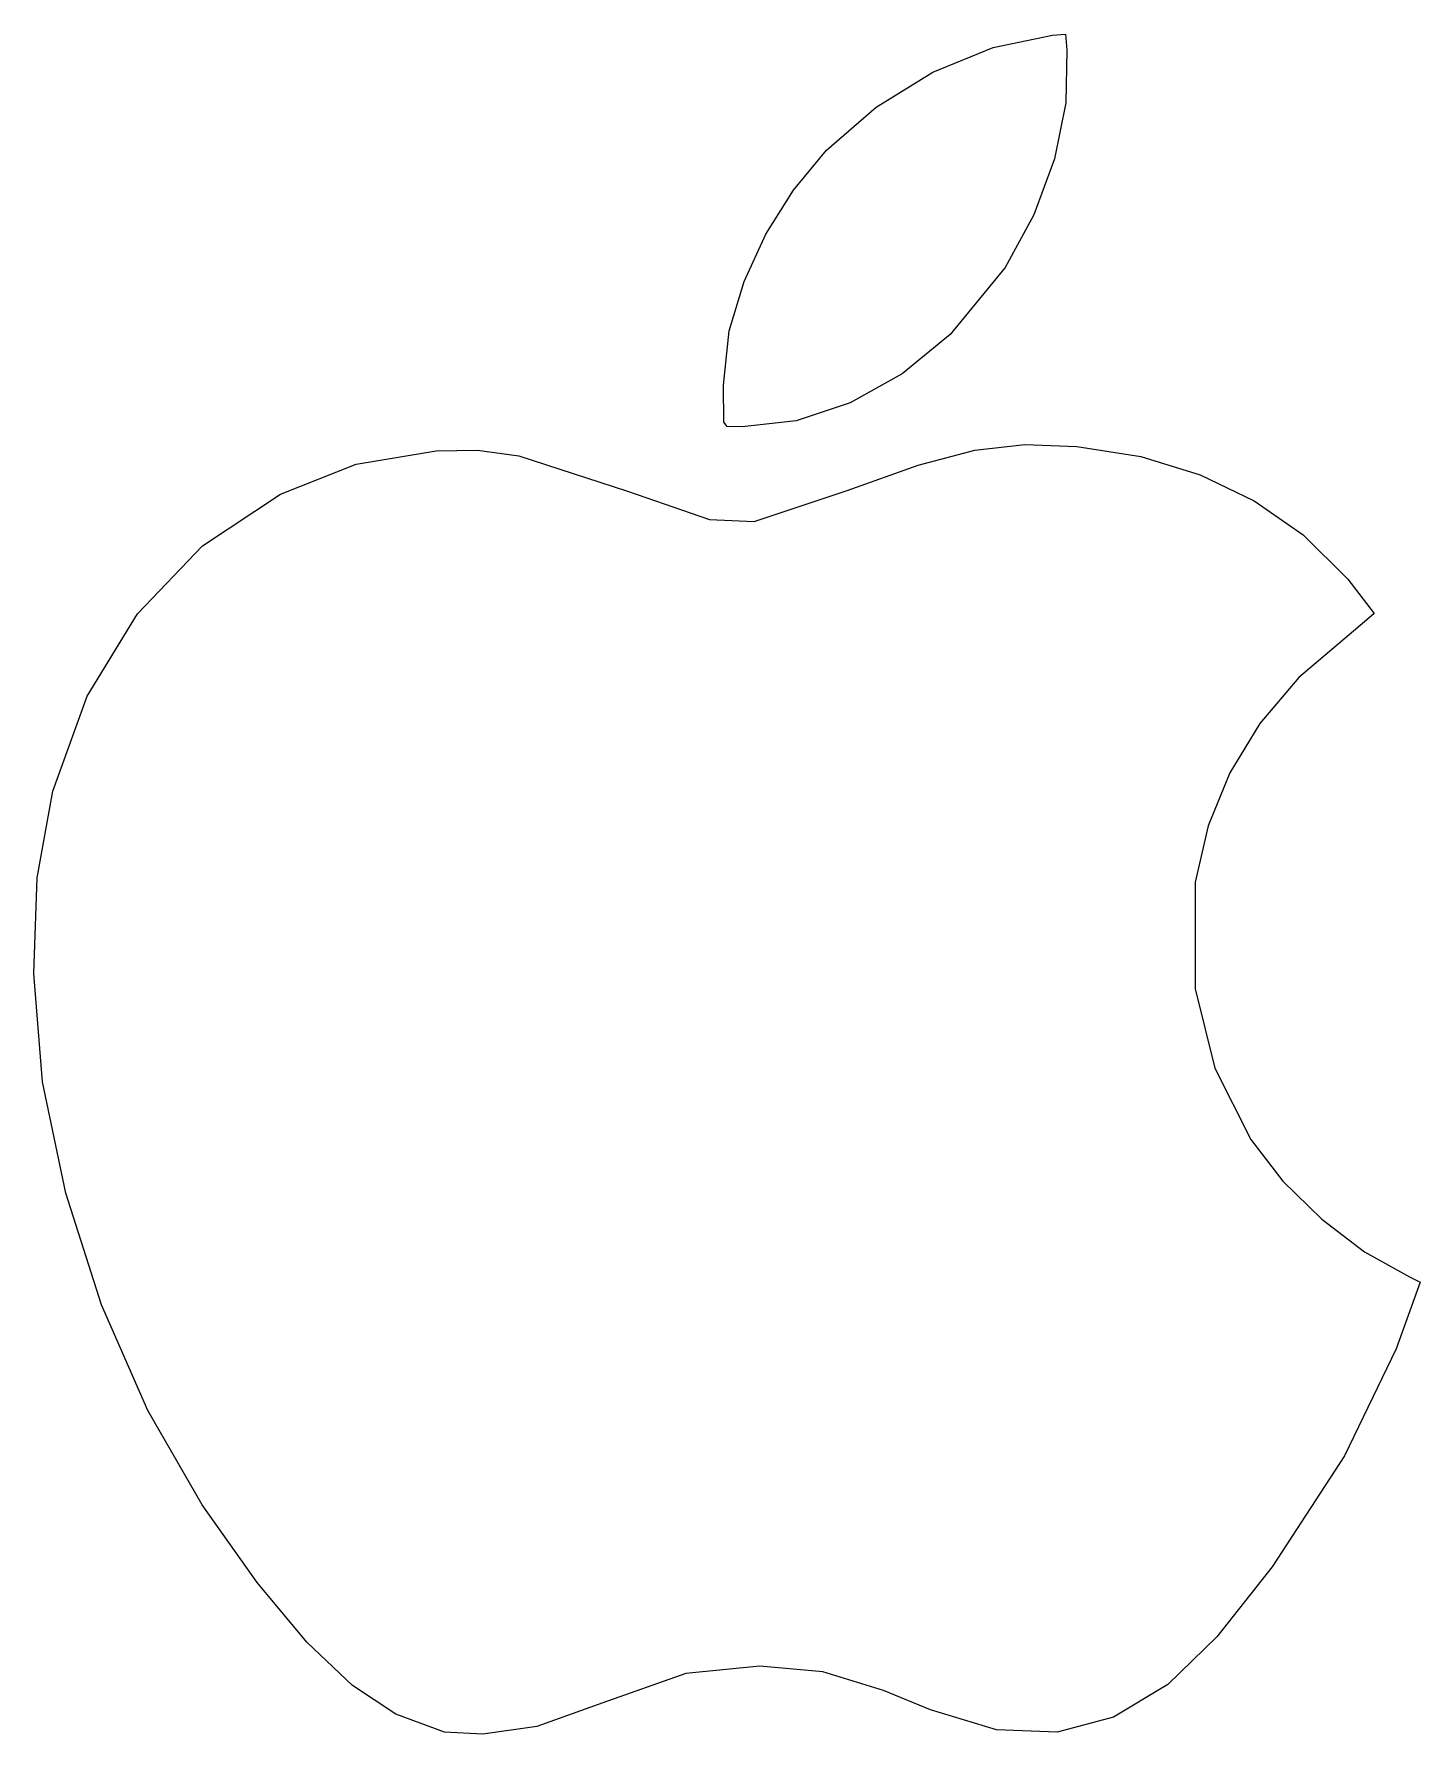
# Model space of a CAD drawing. Extents: x 13.3 to 47.7, y 23.7 to 65.9.
import ezdxf

# ---------------------------------------------------------------- set-up
doc = ezdxf.new("R2010")
doc.units = 0

msp = doc.modelspace()

# ---------------------------------------------------------------- linework, layer by layer
at = {"layer": 'Layer 1'}
for p, q in [((37.125416, 65.611471), (38.602027, 65.917697)), ((38.602027, 65.917697), (38.927782, 65.948674)), ((38.927782, 65.948674), (38.961044, 65.549379)), ((35.63178, 64.999388), (37.125416, 65.611471)), ((38.961044, 65.549379), (38.930383, 64.239872)), ((34.220291, 64.131955), (35.63178, 64.999388)), ((38.930383, 64.239872), (38.648183, 62.846488)), ((32.990117, 63.059677), (34.220291, 64.131955)), ((32.16758, 62.071431), (32.990117, 63.059677)), ((38.648183, 62.846488), (38.138754, 61.454752)), ((31.482095, 60.978573), (32.16758, 62.071431)), ((38.138754, 61.454752), (37.426404, 60.150189)), ((30.94656, 59.805048), (31.482095, 60.978573)), ((37.426404, 60.150189), (36.060314, 58.488309)), ((30.573877, 58.574797), (30.94656, 59.805048)), ((30.427965, 57.227357), (30.573877, 58.574797)), ((36.060314, 58.488309), (34.863622, 57.511288)), ((34.863622, 57.511288), (33.574387, 56.78929)), ((30.4355, 56.3048), (30.427965, 57.227357)), ((33.574387, 56.78929), (32.236383, 56.341802)), ((30.435507, 56.3048), (30.4355, 56.3048)), ((30.517072, 56.203569), (30.435507, 56.3048)), ((30.893384, 56.188309), (30.517072, 56.203569)), ((32.236383, 56.341802), (30.893384, 56.188309)), ((36.671352, 55.610232), (37.918252, 55.752493)), ((37.918252, 55.752493), (39.204468, 55.706808)), ((21.305274, 55.264096), (23.293988, 55.597796)), ((23.293988, 55.597796), (24.315586, 55.61293)), ((24.315586, 55.61293), (25.344537, 55.472715)), ((25.344537, 55.472715), (28.048388, 54.594596)), ((35.26515, 55.241791), (36.671352, 55.610232)), ((39.204468, 55.706808), (40.795037, 55.454042)), ((40.795037, 55.454042), (42.265397, 55.002081)), ((19.430508, 54.518466), (21.305274, 55.264096)), ((33.501028, 54.608938), (35.26515, 55.241791)), ((42.265397, 55.002081), (43.610692, 54.352823)), ((17.489437, 53.239369), (19.430508, 54.518466)), ((28.048388, 54.594596), (30.082357, 53.890804)), ((31.192978, 53.840013), (33.501028, 54.608938)), ((43.610692, 54.352823), (44.826068, 53.508168)), ((30.082357, 53.890804), (31.192978, 53.840013)), ((15.874001, 51.55087), (17.489437, 53.239369)), ((44.826068, 53.508168), (45.940639, 52.407299)), ((45.940639, 52.407299), (46.590628, 51.553468)), ((14.622439, 49.502804), (15.874001, 51.55087)), ((46.590628, 51.553468), (46.351572, 51.352512)), ((46.351572, 51.352512), (44.719282, 49.964842)), ((44.719282, 49.964842), (43.754181, 48.821688)), ((13.772988, 47.145006), (14.622439, 49.502804)), ((43.754181, 48.821688), (43.005305, 47.596512)), ((43.005305, 47.596512), (42.47052, 46.285094)), ((13.38432, 44.991805), (13.772988, 47.145006)), ((42.47052, 46.285094), (42.147692, 44.883212)), ((13.303808, 42.611946), (13.38432, 44.991805)), ((42.147692, 44.883212), (42.148821, 42.231802)), ((13.51804, 39.924006), (13.303808, 42.611946)), ((42.148821, 42.231802), (42.636103, 40.266787)), ((42.636103, 40.266787), (43.525841, 38.488912)), ((14.092315, 37.158743), (13.51804, 39.924006)), ((43.525841, 38.488912), (44.325829, 37.455396)), ((14.981201, 34.388111), (14.092315, 37.158743)), ((44.325829, 37.455396), (45.287805, 36.510051)), ((45.287805, 36.510051), (46.354274, 35.702561)), ((46.354274, 35.702561), (47.467741, 35.082612)), ((47.467741, 35.082612), (47.729699, 34.947137)), ((47.729699, 34.947137), (47.138495, 33.295257)), ((16.129529, 31.758351), (14.981201, 34.388111)), ((47.138495, 33.295257), (45.851622, 30.638556)), ((17.48213, 29.415706), (16.129529, 31.758351)), ((45.851622, 30.638556), (44.061835, 27.873817)), ((18.849167, 27.486812), (17.48213, 29.415706)), ((44.061835, 27.873817), (42.686167, 26.136207)), ((20.082356, 26.003661), (18.849167, 27.486812)), ((21.217635, 24.92742), (20.082356, 26.003661)), ((42.686167, 26.136207), (41.465425, 24.959267)), ((31.328695, 25.409067), (29.495577, 25.225636)), ((32.901142, 25.273424), (31.328695, 25.409067)), ((22.29094, 24.219256), (21.217635, 24.92742)), ((29.495577, 25.225636), (27.433455, 24.500823)), ((34.403885, 24.806094), (32.901142, 25.273424)), ((41.465425, 24.959267), (40.120857, 24.145156)), ((27.433455, 24.500823), (25.796887, 23.908629)), ((35.570695, 24.327361), (34.403885, 24.806094)), ((23.4977, 23.7724), (22.29094, 24.219256)), ((37.212988, 23.833438), (35.570695, 24.327361)), ((40.120857, 24.145156), (38.716544, 23.771291)), ((23.497807, 23.772427), (23.4977, 23.7724)), ((24.449385, 23.726016), (23.497807, 23.772427)), ((25.796887, 23.908629), (24.449385, 23.726016)), ((38.716544, 23.771291), (37.212988, 23.833438))]:
    msp.add_line(p, q, dxfattribs=at)

doc.saveas('drawing.dxf')
